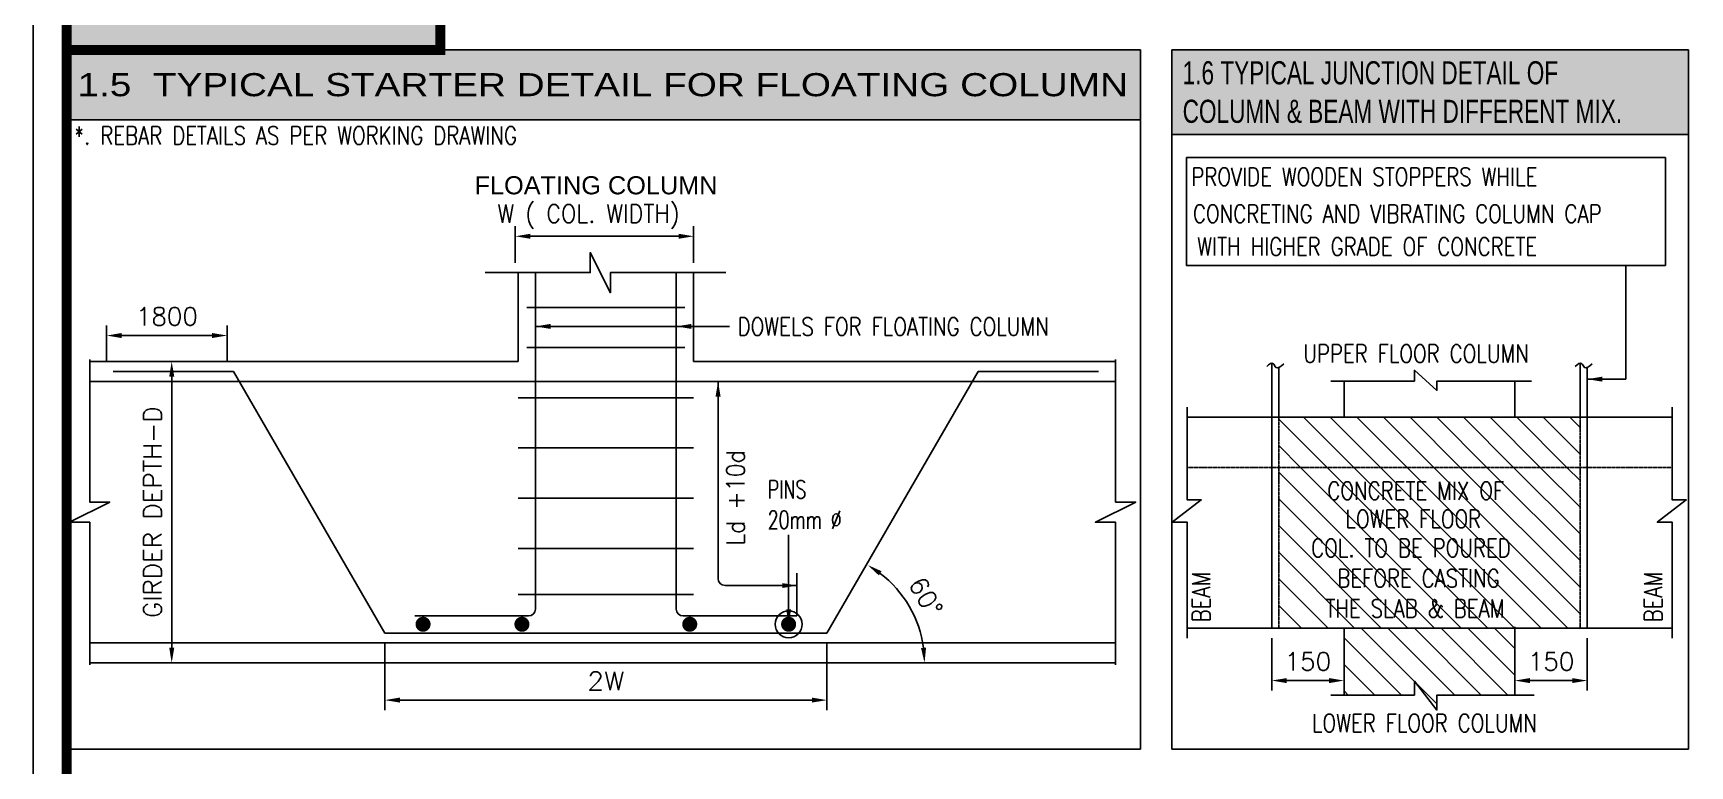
# Model space of a CAD drawing. Header units: inches. Extents: x 74008 to 297778, y 30011 to 129011.
# Drawn here: x 74008 to 98737, y 101096 to 112036 of the extents above; entities that cross this region are included whole.
import ezdxf

# ---------------------------------------------------------------- set-up
doc = ezdxf.new("R2010")
doc.units = ezdxf.units.IN
doc.header["$MEASUREMENT"] = 0
doc.linetypes.add('HIDDEN', pattern=[0.375, 0.25, -0.125])
for name, color, linetype in [('BEAM', 7, 'Continuous'), ('BEAM_BAR', 4, 'Continuous'), ('BEAM_DETAILING_DIMENSION_ARROW', 9, 'Continuous'), ('BEAM_DETAILING_EXTRA_DIMENSION', 9, 'Continuous'), ('BEAM_SCHEDULE', 7, 'Continuous'), ('BEAM_STEEL_TEXT', 7, 'Continuous'), ('BORDER', 5, 'Continuous'), ('COLUMN_CENTER', 1, 'Continuous'), ('HATCH', 8, 'Continuous')]:
    doc.layers.add(name, color=color, linetype=linetype)
doc.styles.add('ARIAL', font='arial.ttf')
doc.styles.add('ROMANS', font='romans.shx')
doc.dimstyles.new('DIM-150', dxfattribs={"dimscale": 150, "dimtxt": 1.8, "dimasz": 1.25, "dimexe": 1, "dimexo": 1, "dimgap": 1, "dimtad": 1, "dimdec": 0, "dimzin": 0, "dimdsep": 46, "dimtxsty": 'ROMANS', "dimblk2": 'DOT', "dimcen": 0.0625, "dimdle": 0.5, "dimclrd": 9, "dimclre": 9, "dimclrt": 7, "dimadec": 0, "dimazin": 0, "dimtfac": 1, "dimtdec": 0, "dimtmove": 0, "dimatfit": 3, "dimfxl": 0, "dimtolj": 1, "dimtzin": 3, "dimarcsym": 0})
pattern_1 = [(135, (-17545.54, -397304.45), (-198.87378, -198.87378), [])]

# ---------------------------------------------------------------- blocks, each defined once
blk = doc.blocks.new('*T122')
at = {"layer": 'BEAM_SCHEDULE', "color": 4}
for p, q in [((0, 0), (16030, 0)), ((0, 0), (0, -1044)), ((16030, 0), (16030, -1044)), ((0, -1044), (16030, -1044))]:
    blk.add_line(p, q, dxfattribs=at)
at = {"layer": 'BEAM_SCHEDULE', "color": 58}
blk.add_solid([(0, 0), (0, -1044), (16030, 0), (16030, -1044)], dxfattribs=at)
at = {"layer": 'BEAM_SCHEDULE', "color": 3, "insert": (162, -522), "char_height": 345, "width": 15705.91, "attachment_point": 4, "style": 'ARIAL'}
blk.add_mtext('{\\W1.2;1.5  TYPICAL STARTER DETAIL FOR FLOATING COLUMN}', dxfattribs=at)
blk = doc.blocks.new('*T128')
at = {"layer": 'BEAM_SCHEDULE', "color": 4}
for p, q in [((0, 0), (7711, 0)), ((0, 0), (0, -1264)), ((7711, 0), (7711, -1264)), ((0, -1264), (7711, -1264))]:
    blk.add_line(p, q, dxfattribs=at)
at = {"layer": 'BEAM_SCHEDULE', "color": 58}
blk.add_solid([(0, 0), (0, -1264), (7711, 0), (7711, -1264)], dxfattribs=at)
at = {"layer": 'BEAM_SCHEDULE', "color": 3, "insert": (162, -632), "char_height": 345, "width": 7387.34, "attachment_point": 4, "style": 'ARIAL'}
blk.add_mtext('{\\W0.7;1.6 TYPICAL JUNCTION DETAIL OF \\PCOLUMN & BEAM WITH DIFFERENT MIX.}', dxfattribs=at)
blk = doc.blocks.new('*D58')
at = {"layer": 'BEAM_DETAILING_DIMENSION_ARROW', "color": 9, "lineweight": -2}
for p, q in [((92495, 103003), (92495, 102220)), ((93575, 103003), (93575, 102220)), ((92720, 102370), (93350, 102370))]:
    blk.add_line(p, q, dxfattribs=at)
at = {"layer": 'BEAM_DETAILING_DIMENSION_ARROW', "color": 9}
for points in [[(92720, 102407), (92720, 102332), (92495, 102370)], [(93350, 102407), (93350, 102332), (93575, 102370)]]:
    blk.add_solid(points, dxfattribs=at)
at = {"layer": 'DEFPOINTS', "color": 0}
for p in [(92495, 103153), (93575, 103153), (93575, 102370)]:
    blk.add_point(p, dxfattribs=at)
at = {"layer": 'BEAM_DETAILING_DIMENSION_ARROW', "color": 7, "insert": (93035, 102655), "char_height": 270, "attachment_point": 5, "style": 'ROMANS'}
blk.add_mtext('\\A1;150', dxfattribs=at)
blk = doc.blocks.new('_DOT')
at = {"color": 0, "linetype": 'ByBlock'}
blk.add_line((-0.5, 0), (-1, 0), dxfattribs=at)
at = {"color": 0, "linetype": 'ByBlock', "const_width": 0.5}
blk.add_lwpolyline([(-0.25, 0, 1), (0.25, 0, 1)], format="xyb", close=True, dxfattribs=at)
blk = doc.blocks.new('*D59')
at = {"layer": 'BEAM_DETAILING_DIMENSION_ARROW', "color": 9, "lineweight": -2}
for p, q in [((96125, 103003), (96125, 102220)), ((97205, 103003), (97205, 102220)), ((96980, 102370), (96350, 102370))]:
    blk.add_line(p, q, dxfattribs=at)
at = {"layer": 'BEAM_DETAILING_DIMENSION_ARROW', "color": 9}
for points in [[(96350, 102407), (96350, 102332), (96125, 102370)], [(96980, 102407), (96980, 102332), (97205, 102370)]]:
    blk.add_solid(points, dxfattribs=at)
at = {"layer": 'DEFPOINTS', "color": 0}
for p in [(96125, 103153), (97205, 103153), (96125, 102370)]:
    blk.add_point(p, dxfattribs=at)
at = {"layer": 'BEAM_DETAILING_DIMENSION_ARROW', "color": 7, "insert": (96665, 102655), "char_height": 270, "attachment_point": 5, "style": 'ROMANS'}
blk.add_mtext('\\A1;150', dxfattribs=at)
blk = doc.blocks.new('*D50')
at = {"layer": 'BEAM_DETAILING_DIMENSION_ARROW', "color": 9, "lineweight": -2}
for p, q in [((76778, 107134), (75926, 107134)), ((76076, 106909), (76076, 102859)), ((76778, 102634), (75926, 102634))]:
    blk.add_line(p, q, dxfattribs=at)
at = {"layer": 'BEAM_DETAILING_DIMENSION_ARROW', "color": 9}
for points in [[(76039, 106909), (76114, 106909), (76076, 107134)], [(76039, 102859), (76114, 102859), (76076, 102634)]]:
    blk.add_solid(points, dxfattribs=at)
at = {"layer": 'DEFPOINTS', "color": 0}
for p in [(76928, 107134), (76076, 102634), (76928, 102634)]:
    blk.add_point(p, dxfattribs=at)
at = {"layer": 'BEAM_DETAILING_DIMENSION_ARROW', "color": 7, "insert": (75791, 104884), "char_height": 270, "attachment_point": 5, "rotation": 90, "style": 'ROMANS'}
blk.add_mtext('\\A1;GIRDER DEPTH-D', dxfattribs=at)
blk = doc.blocks.new('*D51')
at = {"layer": 'BEAM_DETAILING_DIMENSION_ARROW', "color": 9, "lineweight": -2}
for p, q in [((75104, 107134), (75104, 107671)), ((76904, 107134), (76904, 107671)), ((76679, 107521), (75329, 107521))]:
    blk.add_line(p, q, dxfattribs=at)
at = {"layer": 'BEAM_DETAILING_DIMENSION_ARROW', "color": 9}
for points in [[(75329, 107559), (75329, 107484), (75104, 107521)], [(76679, 107559), (76679, 107484), (76904, 107521)]]:
    blk.add_solid(points, dxfattribs=at)
at = {"layer": 'DEFPOINTS', "color": 0}
for p in [(75104, 107521), (75104, 106984), (76904, 106984)]:
    blk.add_point(p, dxfattribs=at)
at = {"layer": 'BEAM_DETAILING_DIMENSION_ARROW', "color": 7, "insert": (76004, 107806), "char_height": 270, "attachment_point": 5, "style": 'ROMANS'}
blk.add_mtext('\\A1;1800', dxfattribs=at)
blk = doc.blocks.new('*D52')
at = {"layer": 'BEAM_DETAILING_DIMENSION_ARROW', "color": 9, "lineweight": -2}
for p, q in [((79257, 102926), (79257, 101928)), ((85856, 102926), (85856, 101928)), ((79482, 102078), (85631, 102078))]:
    blk.add_line(p, q, dxfattribs=at)
at = {"layer": 'BEAM_DETAILING_DIMENSION_ARROW', "color": 9}
for points in [[(79482, 102116), (79482, 102041), (79257, 102078)], [(85631, 102116), (85631, 102041), (85856, 102078)]]:
    blk.add_solid(points, dxfattribs=at)
at = {"layer": 'DEFPOINTS', "color": 0}
for p in [(79257, 103076), (85856, 103076), (85856, 102078)]:
    blk.add_point(p, dxfattribs=at)
at = {"layer": 'BEAM_DETAILING_DIMENSION_ARROW', "color": 7, "insert": (82556, 102363), "char_height": 270, "attachment_point": 5, "style": 'ROMANS'}
blk.add_mtext('\\A1;{\\W1.1;2W}', dxfattribs=at)
blk = doc.blocks.new('*D10')
at = {"layer": 'BEAM_DETAILING_DIMENSION_ARROW', "color": 9, "lineweight": -2}
for p, q in [((81205, 108606), (81205, 109153)), ((83866, 108606), (83866, 109153)), ((81430, 109003), (83641, 109003))]:
    blk.add_line(p, q, dxfattribs=at)
at = {"layer": 'BEAM_DETAILING_DIMENSION_ARROW', "color": 9}
for points in [[(81430, 109041), (81430, 108966), (81205, 109003)], [(83641, 109041), (83641, 108966), (83866, 109003)]]:
    blk.add_solid(points, dxfattribs=at)
at = {"layer": 'DEFPOINTS', "color": 0}
for p in [(83866, 109003), (81205, 108456), (83866, 108456)]:
    blk.add_point(p, dxfattribs=at)
at = {"layer": 'BEAM_DETAILING_DIMENSION_ARROW', "color": 7, "insert": (82298, 109296), "char_height": 270, "attachment_point": 5, "style": 'ROMANS'}
blk.add_mtext('\\A1;{\\W0.9;W ( COL. WIDTH)}', dxfattribs=at)
blk = doc.blocks.new('*D11')
at = {"layer": 'BEAM_DETAILING_DIMENSION_ARROW', "color": 9, "lineweight": -2}
blk.add_arc((85631, 102634), 1682, 7.6688, 52.6337, dxfattribs=at)
at = {"layer": 'BEAM_DETAILING_DIMENSION_ARROW', "color": 9}
for points in [[(86631, 103940), (86673, 104002), (86465, 104095)], [(87336, 102861), (87261, 102856), (87313, 102634)]]:
    blk.add_solid(points, dxfattribs=at)
at = {"layer": 'DEFPOINTS', "color": 0}
for p in [(88112, 106984), (87211, 103212), (74723, 102634), (85676, 102712), (88422, 102634)]:
    blk.add_point(p, dxfattribs=at)
at = {"layer": 'BEAM_DETAILING_DIMENSION_ARROW', "color": 7, "insert": (87332, 103622), "char_height": 270, "attachment_point": 5, "rotation": 300.1513, "style": 'ROMANS'}
blk.add_mtext('\\A1;60°', dxfattribs=at)

msp = doc.modelspace()

# ---------------------------------------------------------------- hatches: boundary and pattern name
at = {"layer": 'BEAM_DETAILING_DIMENSION_ARROW'}
h = msp.add_hatch(color=138, dxfattribs=at)
h.dxf.hatch_style = 1
h.paths.add_polyline_path([(74507.6, 111786.4), (80085, 111786.4), (80085, 128510.7), (74507.6, 128510.7)])
at = {"layer": 'HATCH'}
h = msp.add_hatch(dxfattribs=at)
h.set_pattern_fill('ANSI31', color=256, scale=2250, angle=90)
h.set_pattern_definition(pattern_1)
h.paths.add_polyline_path([(97099.9, 106303), (92599.9, 106303), (92599.9, 105553), (97099.9, 105553)])
h = msp.add_hatch(dxfattribs=at)
h.set_pattern_fill('ANSI31', color=256, scale=2250, angle=90)
h.set_pattern_definition(pattern_1)
h.paths.add_polyline_path([(97099.9, 105553), (92599.9, 105553), (92599.9, 103153), (97099.9, 103153)])
h.paths.add_polyline_path([(93047.2, 104146.8), (96586.8, 104146.8), (96586.8, 104551.8), (93047.2, 104551.8)], flags=24)
h.paths.add_polyline_path([(93290, 105000.8), (96418.1, 105000.8), (96418.1, 105405.8), (93290, 105405.8)], flags=24)
h.paths.add_polyline_path([(93239.8, 103244.1), (96450.2, 103244.1), (96450.2, 103649.1), (93239.8, 103649.1)], flags=24)
h.paths.add_polyline_path([(93568.2, 104580.5), (95935.2, 104580.5), (95935.2, 104985.5), (93568.2, 104985.5)], flags=24)
h.paths.add_polyline_path([(93447.2, 103694.5), (96256.5, 103694.5), (96256.5, 104099.5), (93447.2, 104099.5)], flags=24)
h = msp.add_hatch(dxfattribs=at)
h.set_pattern_fill('ANSI31', color=256, scale=2250, angle=90)
h.set_pattern_definition([(135, (-651136.03, -693949.23), (-198.87378, -198.87378), [])])
h.paths.add_polyline_path([(96124.9, 103153), (93574.9, 103153), (93574.9, 102153.9), (94624.8, 102153.9), (94624.8, 102363), (94960.1, 101930.4), (94960.1, 102153.9), (96124.9, 102153.9)])

# ---------------------------------------------------------------- linework, layer by layer
at = {"color": 8}
for points in [[(90537.5, 101346.3), (74507.6, 101346.3), (74507.6, 110742.4), (90537.5, 110742.4)], [(91003.6, 101346.3), (98715, 101346.3), (98715, 110522.2), (91003.6, 110522.2)]]:
    msp.add_lwpolyline(points, close=True, dxfattribs=at)
at = {"layer": 'BEAM', "color": 7}
for p, q in [((81246.1, 108460.8), (81246.1, 107134.1)), ((83866.2, 108460.8), (83866.2, 107134.1)), ((81246.1, 107134.1), (74851.7, 107134.1)), ((90164.7, 107134.1), (83866.2, 107134.1)), ((92494.9, 106303), (92494.9, 107107.9)), ((97099.9, 106303), (97099.9, 107108)), ((92599.9, 106303), (92599.9, 107043.6)), ((93574.9, 106303), (93574.9, 106840.2)), ((96124.9, 106303), (96124.9, 106840.2)), ((97204.9, 106303), (97204.9, 107044)), ((92599.9, 106303), (91235, 106303)), ((92494.9, 103153), (92494.9, 106303)), ((92599.9, 106303), (97099.9, 106303)), ((97099.9, 106303), (98473.3, 106303)), ((97204.9, 106303), (97204.9, 103153)), ((92599.9, 103153), (91235, 103153)), ((97099.9, 103153), (92599.9, 103153)), ((93574.9, 102153.9), (93574.9, 103153)), ((96124.9, 102153.9), (96124.9, 103173.7)), ((97099.9, 103153), (98473.3, 103153)), ((90164.7, 102634.1), (74851.7, 102634.1))]:
    msp.add_line(p, q, dxfattribs=at)
at = {"layer": 'BEAM', "color": 7, "linetype": 'HIDDEN'}
for p, q in [((92599.9, 103153), (92599.9, 106303)), ((97099.9, 106303), (97099.9, 103153)), ((91235, 105553), (98473.3, 105553))]:
    msp.add_line(p, q, dxfattribs=at)
at = {"layer": 'BEAM', "color": 224, "const_width": 150}
for points in [[(74507.6, 111786.4), (80085, 111786.4), (80085, 128510.7), (74507.6, 128510.7)], [(140519.5, 60418), (74507.6, 60418), (74507.6, 128510.7), (140519.5, 128510.7)]]:
    msp.add_lwpolyline(points, close=True, dxfattribs=at)
at = {"layer": 'BEAM', "color": 4}
msp.add_lwpolyline([(91220.9, 110178.4), (98372.1, 110178.4), (98372.1, 108568.1), (91220.9, 108568.1)], close=True, dxfattribs=at)
at = {"layer": 'BEAM', "color": 8}
for points in [[(80756.4, 108460.8), (82324.4, 108460.8), (82324.4, 108760.8), (82624.4, 108160.8), (82624.4, 108460.8), (84348.6, 108460.8)], [(74851.7, 107164.1), (74851.7, 105034.1), (75151.7, 105034.1), (74551.7, 104734.1), (74851.7, 104734.1), (74851.7, 102604.1)], [(90164.7, 107164.1), (90164.7, 105034.1), (90464.7, 105034.1), (89864.7, 104734.1), (90164.7, 104734.1), (90164.7, 102604.1)], [(93379.8, 106840.2), (94624.8, 106840.2), (94624.8, 107002.6), (94960.1, 106701.4), (94960.1, 106840.2), (96372.2, 106840.2)], [(91235, 106453.7), (91235, 105068.1), (91444, 105068.1), (91011.5, 104732.9), (91235, 104732.9), (91235, 103003.8)], [(98473.3, 106453.7), (98473.3, 105068.1), (98682.3, 105068.1), (98249.7, 104732.9), (98473.3, 104732.9), (98473.3, 103003.8)], [(93379.8, 102153.9), (94624.8, 102153.9), (94624.8, 102363), (94960.1, 101930.4), (94960.1, 102153.9), (96412.5, 102153.9)]]:
    msp.add_lwpolyline(points, dxfattribs=at)
for points in [[(92420.9, 107058.3), (92459.3, 107095.9), (92515.4, 107137.6), (92563.1, 107001.7), (92630.5, 107060.5), (92675, 107099.3)], [(97024.9, 107058.3), (97063.4, 107095.9), (97119.4, 107137.6), (97167.2, 107001.7), (97234.5, 107060.5), (97279.1, 107099.3)]]:
    msp.add_open_spline(points, degree=3, knots=[22.0344784, 22.0344784, 22.0344784, 22.0344784, 100.7679025, 144.7193715, 230.7584043, 230.7584043, 230.7584043, 230.7584043], dxfattribs=at)
at = {"layer": 'BEAM_BAR', "color": 4}
for p, q in [((81505.3, 108460.8), (81505.3, 103437.8)), ((83607, 108460.8), (83607, 103437.8)), ((90164.7, 106834.1), (74851.7, 106834.1)), ((77000.2, 106984.1), (75200.2, 106984.1)), ((79256.7, 103075.6), (77000.2, 106984.1)), ((85855.5, 103075.6), (88112.1, 106984.1)), ((88112.1, 106984.1), (89912.1, 106984.1)), ((79705.3, 103334.2), (81401.6, 103334.2)), ((85407, 103334.2), (83710.7, 103334.2)), ((90164.7, 102934.1), (74851.7, 102934.1)), ((85855.5, 103075.6), (79256.7, 103075.6))]:
    msp.add_line(p, q, dxfattribs=at)
at = {"layer": 'BEAM_BAR', "color": 2}
for p, q in [((83734.2, 107941.6), (81378.1, 107941.6)), ((83734.2, 107343.4), (81378.1, 107343.4)), ((83866.2, 106593.4), (81246.1, 106593.4)), ((83866.2, 105843.4), (81246.1, 105843.4)), ((83866.2, 105093.4), (81246.1, 105093.4)), ((83866.2, 104343.4), (81246.1, 104343.4)), ((83866.2, 103654.1), (81246.1, 103654.1))]:
    msp.add_line(p, q, dxfattribs=at)
at = {"layer": 'BEAM_BAR', "color": 7, "const_width": 112.5}
for points in [[(79771.6, 103210.6, 1), (79884.1, 103210.6, 1)], [(81247.6, 103210.6, 1), (81360.1, 103210.6, 1)], [(83864.6, 103210.6, -1), (83752.1, 103210.6, -1)], [(85340.6, 103210.6, -1), (85228.1, 103210.6, -1)]]:
    msp.add_lwpolyline(points, format="xyb", close=True, dxfattribs=at)
at = {"layer": 'BEAM_BAR', "color": 4}
for centre, start, end in [((81401.6, 103437.8), 270, 0), ((83710.7, 103437.8), 180, 270)]:
    msp.add_arc(centre, 103.7, start, end, dxfattribs=at)
at = {"layer": 'BEAM_DETAILING_DIMENSION_ARROW', "color": 7}
msp.add_line((85407, 103334.2), (85407, 103971.4), dxfattribs=at)
msp.add_circle((85284.4, 103210.6), 201.1, dxfattribs=at)
msp.add_arc((84335.1, 103892.4), 103.7, 180, 270, dxfattribs=at)
at = {"layer": 'BORDER'}
msp.add_lwpolyline([(74007.6, 30010.7), (220692.6, 30010.7), (220692.6, 129010.7), (74007.6, 129010.7)], close=True, dxfattribs=at)

# ---------------------------------------------------------------- block references
for name, p in [('*T122', (74507.6, 111786.4)), ('*T128', (91003.6, 111786.4))]:
    msp.add_blockref(name, p)

# ---------------------------------------------------------------- texts
at = {"layer": 'BEAM_DETAILING_EXTRA_DIMENSION', "color": 7, "style": 'ROMANS', "width": 0.8}
for s, p in [('UPPER FLOOR COLUMN', (92967, 107116.7)), ('CONCRETE MIX OF', (93326.6, 105068.3)), ('LOWER FLOOR', (93594.5, 104648)), ('COL. TO BE POURED', (93083.8, 104214.3)), ('BEFORE CASTING ', (93473.5, 103762)), ('THE SLAB & BEAM', (93297, 103311.6)), ('LOWER FLOOR COLUMN', (93095.9, 101599.7, 0))]:
    msp.add_text(s, height=270, dxfattribs=at).set_placement(p)
for p in [(91577.4, 103237.9), (98324.8, 103237.9)]:
    msp.add_text('BEAM', height=270, rotation=90, dxfattribs=at).set_placement(p)
at = {"layer": 'BEAM_STEEL_TEXT', "color": 6, "style": 'ARIAL'}
msp.add_text('FLOATING COLUMN', height=270, dxfattribs=at).set_placement((80596.9, 109629.7))
at = {"layer": 'BEAM_STEEL_TEXT', "style": 'ROMANS', "width": 0.8}
for s, p in [('PROVIDE WOODEN STOPPERS WHILE ', (91295.7, 109756.5)), ('CONCRETING AND VIBRATING COLUMN CAP ', (91319.8, 109204.1)), ('WITH HIGHER GRADE OF CONCRETE', (91383.9, 108714.1))]:
    msp.add_text(s, height=270, dxfattribs=at).set_placement(p)
at = {"layer": 'BEAM_STEEL_TEXT', "color": 7, "style": 'ROMANS'}
for s, width, p in [('DOWELS FOR FLOATING COLUMN', 0.8, (84522.6, 107520.8)), ('PINS', 0.7, (84973.6, 105088.8)), ('20mm %%C', 0.7, (84973.6, 104635.3))]:
    msp.add_text(s, height=270, dxfattribs=dict(at, width=width)).set_placement(p)
at = {"layer": 'BEAM_STEEL_TEXT', "color": 7, "style": 'ROMANS', "width": 0.9}
msp.add_text('Ld +10d', height=270, rotation=90, dxfattribs=at).set_placement((84626.7, 104382.9))
at = {"layer": 'COLUMN_CENTER', "color": 7, "style": 'ROMANS', "width": 0.8}
msp.add_text('*. REBAR DETAILS AS PER WORKING DRAWING', height=270, dxfattribs=at).set_placement((74621, 110372.9))

# ---------------------------------------------------------------- dimensions: what is measured, and where the dimension line sits
at = {"layer": 'BEAM_DETAILING_DIMENSION_ARROW', "color": 7}
dim = msp.add_linear_dim(base=(83866.2, 109003.4), p1=(81205.3, 108455.6), p2=(83866.2, 108455.6), text='{\\W0.9;W ( COL. WIDTH)}', dimstyle='DIM-150', override={"dimasz": 1.5, "dimtmove": 2}, dxfattribs=at)
dim.commit()
dim.dimension.update_dxf_attribs({"geometry": '*D10', "text_midpoint": (82298.2, 109296.4), "dimtype": 128})
dim = msp.add_linear_dim(base=(75104.4, 107521.1), p1=(76904.4, 106984.1), p2=(75104.4, 106984.1), dimstyle='DIM-150', override={"dimasz": 1.5}, dxfattribs=at)
dim.commit()
dim.dimension.update_dxf_attribs({"geometry": '*D51', "text_midpoint": (76004.4, 107806.1)})
dim = msp.add_linear_dim(base=(76076.3, 102634.1), p1=(76927.7, 107134.1), p2=(76927.7, 102634.1), angle=90, text='GIRDER DEPTH-D', dimstyle='DIM-150', override={"dimasz": 1.5}, dxfattribs=at)
dim.commit()
dim.dimension.update_dxf_attribs({"geometry": '*D50', "text_midpoint": (75791.3, 104884.1)})
dim = msp.add_angular_dim_2l(base=(87211, 103212.3), line1=((74722.7, 102634.1), (88422.3, 102634.1)), line2=((85675.6, 102712), (88112.1, 106984.1)), dimstyle='DIM-150', override={"dimasz": 1.5}, dxfattribs=at)
dim.commit()
dim.dimension.update_dxf_attribs({"geometry": '*D11', "text_midpoint": (87332.3, 103622.3)})
at = {"layer": 'BEAM_DETAILING_DIMENSION_ARROW', "color": 9}
dim = msp.add_linear_dim(base=(93574.9, 102369.6), p1=(92494.9, 103153), p2=(93574.9, 103153), text='150', dimstyle='DIM-150', override={"dimasz": 1.5}, dxfattribs=at)
dim.commit()
dim.dimension.update_dxf_attribs({"geometry": '*D58', "text_midpoint": (93034.9, 102654.6)})
dim = msp.add_linear_dim(base=(96124.9, 102369.6), p1=(97204.9, 103153), p2=(96124.9, 103153), angle=180, text='150', dimstyle='DIM-150', override={"dimasz": 1.5}, dxfattribs=at)
dim.commit()
dim.dimension.update_dxf_attribs({"geometry": '*D59', "text_midpoint": (96664.9, 102654.6)})
at = {"layer": 'BEAM_DETAILING_DIMENSION_ARROW', "color": 7}
dim = msp.add_linear_dim(base=(85855.5, 102078.1), p1=(79256.7, 103075.6), p2=(85855.5, 103075.6), text='{\\W1.1;2W}', dimstyle='DIM-150', override={"dimasz": 1.5}, dxfattribs=at)
dim.commit()
dim.dimension.update_dxf_attribs({"geometry": '*D52', "text_midpoint": (82556.1, 102363.1)})

# ---------------------------------------------------------------- leaders
at = {"layer": 'BEAM_DETAILING_DIMENSION_ARROW', "color": 9}
msp.add_leader([(97204.9, 106870.1), (97779, 106870.1), (97779, 108568.1)], dimstyle='DIM-150', override={"dimasz": 1.5}, dxfattribs=at)
at = {"layer": 'BEAM_DETAILING_DIMENSION_ARROW', "color": 7}
for points in [[(81505.3, 107657.6), (84399.4, 107657.6)], [(83607, 107657.6), (84280.3, 107657.6)], [(84231.5, 106835.8), (84231.4, 103892.4)], [(85284.4, 103210.6), (85284.4, 104545.7)], [(85413.1, 103788.7), (84335.1, 103788.7)]]:
    msp.add_leader(points, dimstyle='DIM-150', override={"dimasz": 1.5}, dxfattribs=at)

doc.saveas('drawing.dxf')
